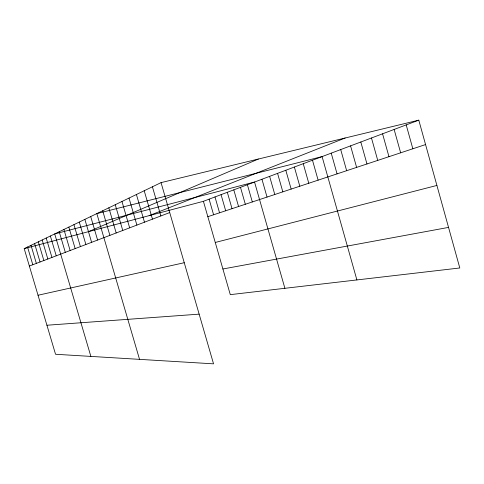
<?xml version="1.0" encoding="UTF-8"?>
<svg xmlns="http://www.w3.org/2000/svg" width="484" height="484" viewBox="0 0 484 484"><rect width="100%" height="100%" fill="white"/><g stroke="black" fill="none" stroke-linecap="round" stroke-linejoin="round"><path stroke-width="0.73" d="M161.045 182.625L213.547 363.841L55.545 354.27L24.2 248.637L161.045 182.625L418.793 120.159L459.8 267.979L230.293 294.647L203.407 201.308L418.793 120.159M88.451 231.673L258.347 159.042M149.163 215.634L345.146 138.007M29.367 266.049L169.721 212.573M207.836 216.687L425.563 144.559M24.2 248.637L203.407 201.308M215.265 242.472L436.901 185.439M38.03 295.24L184.247 262.715M222.9 268.983L448.541 227.401M46.93 325.236L199.148 314.146M90.871 356.412L54.716 233.917L254.548 182.038L284.894 288.307M50.378 236.011L56.229 255.812M46.21 238.025L51.945 257.44M42.193 239.961L47.831 259.013M38.327 241.825L43.862 260.525M34.606 243.621L40.045 261.977M31.012 245.352L36.354 263.381M27.546 247.022L32.797 264.736M90.708 216.554L97.599 240.046M84.869 219.373L91.609 242.333M79.285 222.065L85.88 244.511M73.943 224.643L80.404 246.598M68.831 227.111L75.159 248.601M63.93 229.47L70.132 250.512M59.23 231.739L65.31 252.352M121.968 201.477L129.658 227.837M115.246 204.72L122.761 230.463M108.827 207.811L116.184 232.967M102.693 210.77L109.892 235.363M139.537 359.358L96.83 213.601L322.09 156.598L356.896 279.933M152.406 186.794L160.863 215.943M144.208 190.744L152.46 219.149M136.421 194.501L144.48 222.186M129.016 198.071L136.887 225.078M209.112 199.16L213.601 214.775M240.481 187.338L245.327 204.266M233.796 189.861L238.57 206.505M227.329 192.299L232.024 208.671M221.061 194.659L225.689 210.77M214.993 196.946L219.548 212.803M277.574 173.369L282.825 191.846M269.624 176.364L274.791 194.501M261.953 179.249L267.035 197.073M247.397 184.737L252.321 201.949M312.489 160.216L318.121 180.151M303.25 163.695L308.786 183.242M294.369 167.041L299.808 186.219M285.814 170.265L291.156 189.081M350.567 145.865L356.617 167.397M340.712 149.58L346.653 170.701M331.225 153.156L337.064 173.877M382.572 133.808L388.961 156.683M371.476 137.988L377.744 160.398M360.816 142.006L366.969 163.967M406.203 124.908L412.84 148.776M394.139 129.452L400.649 152.811"/></g></svg>
